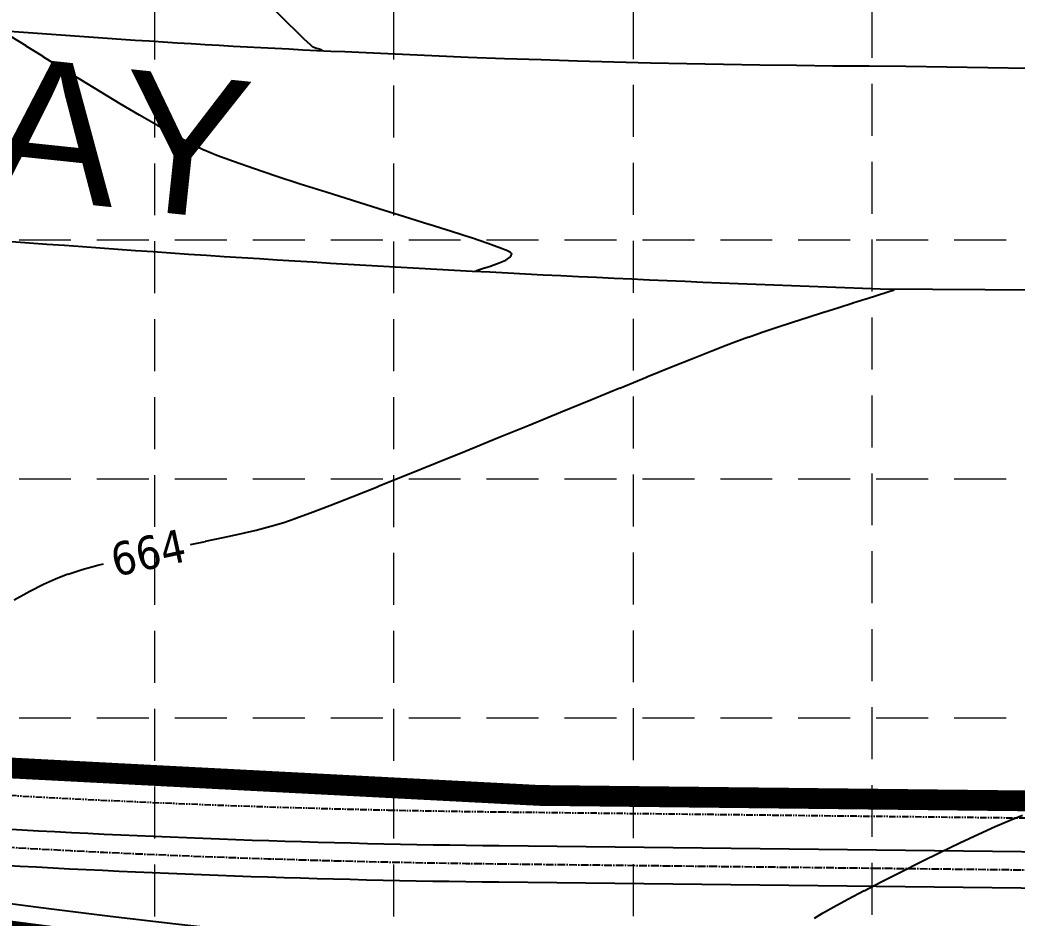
# Model space of a CAD drawing. Header units: inches. Extents: x 6967 to 7890, y 13663 to 15138.
# Drawn here: x 7576.7 to 7672.6, y 14289.2 to 14375.7 of the extents above; entities that cross this region are included whole.
import ezdxf
from ezdxf.enums import TextEntityAlignment as Align

# ---------------------------------------------------------------- set-up
doc = ezdxf.new("R2010")
doc.units = ezdxf.units.IN
doc.header["$MEASUREMENT"] = 0
for name, pattern in [('CENTER2', [1.125, 0.75, -0.125, 0.125, -0.125]), ('DASHED', [0.75, 0.5, -0.25]), ('HIDDEN', [0.375, 0.25, -0.125]), ('xGWI003pt$0$PHANTOM2', [1.25, 0.625, -0.125, 0.125, -0.125, 0.125, -0.125])]:
    doc.linetypes.add(name, pattern=pattern)
for name, color, linetype in [('EC', 35, 'Continuous'), ('GRID', 254, 'HIDDEN'), ('LIMITS OF DISTURBANCE', 1, 'HIDDEN'), ('SILT FENCE', 200, 'Continuous'), ('V-ROAD-BACK-P', 2, 'Continuous'), ('V-STRM-CNTR-E', 11, 'CENTER2'), ('V-STRM-UNDR-E', 15, 'Continuous'), ('xGWI003pt$0$C-ANNO-ROAD-E', 6, 'Continuous'), ('xGWI003pt$0$C-RWAY-DCTD-E', 6, 'xGWI003pt$0$PHANTOM2')]:
    doc.layers.add(name, color=color, linetype=linetype)
doc.styles.add('L80', font='TAHOMA.TTF', dxfattribs={"height": 3.2})
doc.styles.get("Standard").update_dxf_attribs({"font": 'ARIAL.TTF'})

msp = doc.modelspace()

# ---------------------------------------------------------------- linework, layer by layer
at = {"layer": 'EC', "color": 35, "extrusion": (-0.701265, -0.712901, 0), "elevation": -15579.543}
msp.add_lwpolyline([(-4661.248, 664), (-4662.761, 664)], dxfattribs=at)
at = {"layer": 'EC', "color": 35, "extrusion": (-0.697995, -0.716103, 0), "elevation": -15600.712}
msp.add_lwpolyline([(-4588.584, 664), (-4589.899, 664)], dxfattribs=at)
at = {"layer": 'EC', "color": 35}
for points, elevation in [([(7604.074, 14373.793), (7603.316, 14374.523)], 664), ([(7578.922, 14372.126), (7577.281, 14373.15)], 665), ([(7605.575, 14372.825), (7605.374, 14372.881)], 664), ([(7605.873, 14372.665), (7605.824, 14372.702)], 664), ([(7586.338, 14367.588), (7584.44, 14368.73)], 665), ([(7593.115, 14363.761), (7591.627, 14364.548)], 665), ([(7597.227, 14362.022), (7595.624, 14362.622)], 665), ([(7599.143, 14361.351), (7597.227, 14362.022)], 665), ([(7603.663, 14359.861), (7601.309, 14360.626)], 665), ([(7608.682, 14358.272), (7606.141, 14359.071)], 665), ([(7611.222, 14357.479), (7608.682, 14358.272)], 665), ([(7613.699, 14356.707), (7611.222, 14357.479)], 665), ([(7618.213, 14355.288), (7616.05, 14355.971)], 665), ([(7621.722, 14354.136), (7620.124, 14354.671)], 665), ([(7623.901, 14353.28), (7623.607, 14353.43)], 665), ([(7623.956, 14352.979), (7624.002, 14353.11)], 665), ([(7624.005, 14353.178), (7623.992, 14353.206)], 665), ([(7622.047, 14351.998), (7622.803, 14352.268)], 665), ([(7620.925, 14351.63), (7621.404, 14351.787)], 665), ([(7655.489, 14347.99), (7656.858, 14348.423)], 664), ([(7654.039, 14347.53), (7655.489, 14347.99)], 664), ([(7649.549, 14346.076), (7651.034, 14346.563)], 664), ([(7643.262, 14343.814), (7644.641, 14344.356)], 664), ([(7639.405, 14342.261), (7641.5, 14343.108)], 664), ([(7631.623, 14339.087), (7634.416, 14340.229)], 664), ([(7628.697, 14337.89), (7631.623, 14339.087)], 664), ([(7625.688, 14336.66), (7628.697, 14337.89)], 664), ([(7622.646, 14335.418), (7625.688, 14336.66)], 664), ([(7616.666, 14332.986), (7619.622, 14334.186)], 664), ([(7606.517, 14328.932), (7608.703, 14329.79)], 664), ([(7600.821, 14326.912), (7602.069, 14327.282)], 664), ([(7596.253, 14325.828), (7597.887, 14326.187)], 664), ([(7599.418, 14326.548), (7600.821, 14326.912)], 664), ([(7584.175, 14323.182), (7584.715, 14323.318)], 664), ([(7582.674, 14322.76), (7584.175, 14323.182)], 664), ([(7576.126, 14319.852), (7577.623, 14320.662)], 664), ([(7661.481, 14293.666), (7663.377, 14294.613)], 663), ([(7659.645, 14292.732), (7661.481, 14293.666)], 663), ([(7657.921, 14291.839), (7659.645, 14292.732)], 663), ([(7653.925, 14289.669), (7655.01, 14290.281)], 663)]:
    msp.add_lwpolyline(points, dxfattribs=dict(at, elevation=elevation))
at = {"layer": 'EC', "color": 35, "extrusion": (0.530345, 0.847782, 0), "elevation": 16203.87}
msp.add_lwpolyline([(1198.85, 665), (1200.586, 665)], dxfattribs=at)
at = {"layer": 'EC', "color": 35, "extrusion": (-0.685051, -0.728495, 0), "elevation": -15680.417}
msp.add_lwpolyline([(-4306.526, 664), (-4307.25, 664)], dxfattribs=at)
at = {"layer": 'EC', "color": 35, "extrusion": (0.655968, 0.754789, 0), "elevation": 15837.177}
msp.add_lwpolyline([(3688.224, 664), (3688.557, 664)], dxfattribs=at)
at = {"layer": 'EC', "color": 35, "extrusion": (-0.436412, -0.899747, 0), "elevation": -16250.983}
msp.add_lwpolyline([(570.15, 664), (569.855, 664)], dxfattribs=at)
at = {"layer": 'EC', "color": 35, "extrusion": (-0.26268, -0.964883, 0), "elevation": -15865.927}
msp.add_lwpolyline([(3562.833, 664), (3562.567, 664)], dxfattribs=at)
at = {"layer": 'EC', "color": 35, "extrusion": (-0.389951, -0.920836, 0), "elevation": -16200.81}
msp.add_lwpolyline([(1398.948, 664), (1398.786, 664)], dxfattribs=at)
at = {"layer": 'EC', "color": 35, "extrusion": (-0.516186, -0.856477, 0), "elevation": -16235.901}
msp.add_lwpolyline([(-904.769, 664), (-904.885, 664)], dxfattribs=at)
at = {"layer": 'EC', "color": 35, "extrusion": (-0.527515, -0.849546, 0), "elevation": -16207.774}
msp.add_lwpolyline([(-1140.784, 665), (-1142.864, 665)], dxfattribs=at)
at = {"layer": 'EC', "color": 35, "extrusion": (-0.524592, -0.851354, 0), "elevation": -16211.599}
msp.add_lwpolyline([(-1082.894, 665), (-1085.07, 665)], dxfattribs=at)
at = {"layer": 'EC', "color": 35, "extrusion": (-0.520606, -0.853797, 0), "elevation": -16216.484}
msp.add_lwpolyline([(-1004.877, 665), (-1007.098, 665)], dxfattribs=at)
at = {"layer": 'EC', "color": 35, "extrusion": (-0.508384, -0.861131, 0), "elevation": -16229.141}
msp.add_lwpolyline([(-769.261, 665), (-771.42, 665)], dxfattribs=at)
at = {"layer": 'EC', "color": 35, "extrusion": (-0.499061, -0.866567, 0), "elevation": -16236.498}
msp.add_lwpolyline([(-592.03, 665), (-594.08, 665)], dxfattribs=at)
at = {"layer": 'EC', "color": 35, "extrusion": (0.486165, 0.873867, 0), "elevation": 16243.488}
msp.add_lwpolyline([(349.477, 665), (351.369, 665)], dxfattribs=at)
at = {"layer": 'EC', "color": 35, "extrusion": (-0.438081, -0.898936, 0), "elevation": -16238.494}
msp.add_lwpolyline([(534.656, 665), (533.231, 665)], dxfattribs=at)
at = {"layer": 'EC', "color": 35, "extrusion": (-0.386679, -0.922214, 0), "elevation": -16182.485}
msp.add_lwpolyline([(1451.066, 665), (1449.736, 665)], dxfattribs=at)
at = {"layer": 'EC', "color": 35, "extrusion": (-0.317571, -0.948235, 0), "elevation": -16031.195}
msp.add_lwpolyline([(2647.311, 665), (2645.027, 665)], dxfattribs=at)
at = {"layer": 'EC', "color": 35, "extrusion": (-0.303601, -0.952799, 0), "elevation": -15990.544}
msp.add_lwpolyline([(2887.698, 665), (2885.096, 665)], dxfattribs=at)
at = {"layer": 'EC', "color": 35, "extrusion": (-0.298529, -0.9544, 0), "elevation": -15974.96}
msp.add_lwpolyline([(2983.082, 665), (2980.619, 665)], dxfattribs=at)
at = {"layer": 'EC', "color": 35, "extrusion": (-0.307093, -0.951679, 0), "elevation": -16001.134}
msp.add_lwpolyline([(2843.69, 665), (2841.681, 665)], dxfattribs=at)
at = {"layer": 'EC', "color": 35, "extrusion": (-0.337094, -0.941471, 0), "elevation": -16083.239}
msp.add_lwpolyline([(2338.237, 665), (2336.94, 665)], dxfattribs=at)
at = {"layer": 'EC', "color": 35, "extrusion": (-0.376111, -0.926575, 0), "elevation": -16166.846}
msp.add_lwpolyline([(1665.354, 665), (1664.638, 665)], dxfattribs=at)
at = {"layer": 'EC', "color": 35, "extrusion": (0.62629, 0.77959, 0), "elevation": 15964.449}
msp.add_lwpolyline([(3045.676, 665), (3045.794, 665)], dxfattribs=at)
at = {"layer": 'EC', "color": 35, "extrusion": (0.99913, -0.041716, 0), "elevation": 7018.616}
msp.add_lwpolyline([(14658.656, 665), (14658.724, 665)], dxfattribs=at)
at = {"layer": 'EC', "color": 35, "extrusion": (-0.409428, 0.912342, 0), "elevation": 9973.19}
msp.add_lwpolyline([(-12830.83, 665), (-12831.521, 665)], dxfattribs=at)
at = {"layer": 'EC', "color": 35, "extrusion": (-0.552301, 0.833644, 0), "elevation": 7754.491}
msp.add_lwpolyline([(-14282.168, 665), (-14282.601, 665)], dxfattribs=at)
at = {"layer": 'EC', "color": 35, "extrusion": (0.760512, -0.649324, 0), "elevation": -3521.626}
msp.add_lwpolyline([(15865.78, 665), (15866.029, 665)], dxfattribs=at)
at = {"layer": 'EC', "color": 35, "extrusion": (0.334183, -0.942508, 0), "elevation": -10979.744}
msp.add_lwpolyline([(11978.377, 665), (11978.535, 665)], dxfattribs=at)
at = {"layer": 'EC', "color": 35, "extrusion": (-0.322925, 0.946425, 0), "elevation": 11121.751}
msp.add_lwpolyline([(-11846.802, 665), (-11847.128, 665)], dxfattribs=at)
at = {"layer": 'EC', "color": 35, "extrusion": (0.311714, -0.950176, 0), "elevation": -11261.02}
msp.add_lwpolyline([(11715.333, 665), (11716.01, 665)], dxfattribs=at)
at = {"layer": 'EC', "color": 35, "extrusion": (0.301779, -0.953378, 0), "elevation": -11368.79}
msp.add_lwpolyline([(11632.396, 664), (11633.355, 664)], dxfattribs=at)
at = {"layer": 'EC', "color": 35, "extrusion": (0.305747, -0.952113, 0), "elevation": -11320.235}
msp.add_lwpolyline([(11680.608, 664), (11681.336, 664)], dxfattribs=at)
at = {"layer": 'EC', "color": 35, "extrusion": (0.300317, -0.95384, 0), "elevation": -11386.612}
msp.add_lwpolyline([(11612.483, 664), (11613.796, 664)], dxfattribs=at)
at = {"layer": 'EC', "color": 35, "extrusion": (0.300389, -0.953817, 0), "elevation": -11385.727}
msp.add_lwpolyline([(11614.663, 664), (11615.818, 664)], dxfattribs=at)
at = {"layer": 'EC', "color": 35, "extrusion": (0.30487, -0.952394, 0), "elevation": -11331.019}
msp.add_lwpolyline([(11662.216, 664), (11663.787, 664)], dxfattribs=at)
at = {"layer": 'EC', "color": 35, "extrusion": (0.307889, -0.951422, 0), "elevation": -11293.974}
msp.add_lwpolyline([(11696.509, 664), (11698.094, 664)], dxfattribs=at)
at = {"layer": 'EC', "color": 35, "extrusion": (0.324356, -0.945935, 0), "elevation": -11089.284}
msp.add_lwpolyline([(11886.306, 664), (11887.715, 664)], dxfattribs=at)
at = {"layer": 'EC', "color": 35, "extrusion": (0.317186, -0.948363, 0), "elevation": -11178.96}
msp.add_lwpolyline([(11803.426, 664), (11804.929, 664)], dxfattribs=at)
at = {"layer": 'EC', "color": 35, "extrusion": (0.353997, -0.935247, 0), "elevation": -10709.331}
msp.add_lwpolyline([(12227.482, 664), (12228.494, 664)], dxfattribs=at)
at = {"layer": 'EC', "color": 35, "extrusion": (0.334404, -0.94243, 0), "elevation": -10962.169}
msp.add_lwpolyline([(12002.361, 664), (12003.639, 664)], dxfattribs=at)
at = {"layer": 'EC', "color": 35, "extrusion": (-0.371825, 0.928303, 0), "elevation": 10473.441}
msp.add_lwpolyline([(-12426.758, 664), (-12428.656, 664)], dxfattribs=at)
at = {"layer": 'EC', "color": 35, "extrusion": (0.376712, -0.92633, 0), "elevation": -10407.817}
msp.add_lwpolyline([(12476.948, 664), (12479.516, 664)], dxfattribs=at)
at = {"layer": 'EC', "color": 35, "extrusion": (-0.377779, 0.925896, 0), "elevation": 10393.432}
msp.add_lwpolyline([(-12486.114, 664), (-12488.933, 664)], dxfattribs=at)
at = {"layer": 'EC', "color": 35, "extrusion": (-0.377273, 0.926102, 0), "elevation": 10400.24}
msp.add_lwpolyline([(-12464.451, 664), (-12467.716, 664)], dxfattribs=at)
at = {"layer": 'EC', "color": 35, "extrusion": (0.374683, -0.927153, 0), "elevation": -10435.041}
msp.add_lwpolyline([(12429.074, 664), (12432.136, 664)], dxfattribs=at)
at = {"layer": 'EC', "color": 35, "extrusion": (0.372589, -0.927996, 0), "elevation": -10463.062}
msp.add_lwpolyline([(12402.616, 664), (12405.494, 664)], dxfattribs=at)
at = {"layer": 'EC', "color": 35, "extrusion": (0.369663, -0.929166, 0), "elevation": -10502.091}
msp.add_lwpolyline([(12366.945, 664), (12369.585, 664)], dxfattribs=at)
at = {"layer": 'EC', "color": 35, "extrusion": (0.348248, -0.937402, 0), "elevation": -10782.996}
msp.add_lwpolyline([(12116.792, 664), (12118.391, 664)], dxfattribs=at)
at = {"layer": 'EC', "color": 35, "extrusion": (0.359012, -0.933333, 0), "elevation": -10642.834}
msp.add_lwpolyline([(12241.67, 664), (12243.671, 664)], dxfattribs=at)
at = {"layer": 'EC', "color": 35, "extrusion": (0.326978, -0.945032, 0), "elevation": -11054.026}
msp.add_lwpolyline([(11868.908, 664), (11870.052, 664)], dxfattribs=at)
at = {"layer": 'EC', "color": 35, "extrusion": (0.229328, -0.973349, 0), "elevation": -12201.975}
msp.add_lwpolyline([(10680.792, 664), (10682.366, 664)], dxfattribs=at)
at = {"layer": 'EC', "color": 35, "extrusion": (0.201752, -0.979437, 0), "elevation": -12498.674}
msp.add_lwpolyline([(10327.084, 664), (10328.566, 664)], dxfattribs=at)
at = {"layer": 'EC', "color": 35, "extrusion": (0.205911, -0.978571, 0), "elevation": -12454.686}
msp.add_lwpolyline([(10381.567, 664), (10383.313, 664)], dxfattribs=at)
at = {"layer": 'EC', "color": 35, "extrusion": (0.356314, -0.934366, 0), "elevation": -10680.971}
msp.add_lwpolyline([(12185.672, 664), (12186.959, 664)], dxfattribs=at)
at = {"layer": 'EC', "color": 35, "extrusion": (-0.306395, 0.951904, 0), "elevation": 11310.604}
msp.add_lwpolyline([(-11604.971, 664), (-11606.405, 664)], dxfattribs=at)
at = {"layer": 'EC', "color": 35, "extrusion": (0.414896, -0.909869, 0), "elevation": -9886.064}
msp.add_lwpolyline([(12837.723, 664), (12838.982, 664)], dxfattribs=at)
at = {"layer": 'EC', "color": 35, "extrusion": (0.45156, -0.892241, 0), "elevation": -9355.732}
msp.add_lwpolyline([(13227.699, 664), (13229.198, 664)], dxfattribs=at)
at = {"layer": 'EC', "color": 35, "extrusion": (0.397895, -0.917431, 0), "elevation": -10065.369}
msp.add_lwpolyline([(12726.315, 663), (12727.882, 663)], dxfattribs=at)
at = {"layer": 'EC', "color": 35, "extrusion": (-0.372877, 0.927881, 0), "elevation": 10406.725}
msp.add_lwpolyline([(-12450.329, 663), (-12451.615, 663)], dxfattribs=at)
at = {"layer": 'EC', "color": 35, "extrusion": (0.413661, -0.910431, 0), "elevation": -9844.348}
msp.add_lwpolyline([(12896.253, 663), (12898.044, 663)], dxfattribs=at)
at = {"layer": 'EC', "color": 35, "extrusion": (0.433405, -0.901199, 0), "elevation": -9560.967}
msp.add_lwpolyline([(13103.709, 663), (13105.778, 663)], dxfattribs=at)
at = {"layer": 'EC', "color": 35, "extrusion": (-0.424805, 0.905285, 0), "elevation": 9685.313}
msp.add_lwpolyline([(-13014.155, 663), (-13016.114, 663)], dxfattribs=at)
at = {"layer": 'EC', "color": 35, "extrusion": (0.44057, -0.897718, 0), "elevation": -9456.285}
msp.add_lwpolyline([(13177.328, 663), (13179.452, 663)], dxfattribs=at)
at = {"layer": 'EC', "color": 35, "extrusion": (0.467361, -0.884066, 0), "elevation": -9055.921}
msp.add_lwpolyline([(13447.795, 663), (13449.562, 663)], dxfattribs=at)
at = {"layer": 'EC', "color": 35, "extrusion": (0.477155, -0.878819, 0), "elevation": -8905.941}
msp.add_lwpolyline([(13546.052, 663), (13547.587, 663)], dxfattribs=at)
at = {"layer": 'EC', "color": 35, "extrusion": (-0.518069, 0.855339, 0), "elevation": 8257.246}
msp.add_lwpolyline([(-13948.833, 663), (-13949.734, 663)], dxfattribs=at)
at = {"layer": 'GRID', "color": 252, "linetype": 'HIDDEN', "lineweight": 0, "ltscale": 20}
for p, q in [((7589.653, 13779.351), (7589.653, 15113.571)), ((7612.655, 13779.347), (7612.655, 15113.571)), ((7635.766, 13779.399), (7635.657, 15113.571)), ((7658.744, 13779.511), (7658.66, 15113.571)), ((6991.593, 14354.495), (7865.68, 14354.495)), ((6991.593, 14331.493), (7865.68, 14331.493)), ((6991.593, 14308.491), (7865.68, 14308.491))]:
    msp.add_line(p, q, dxfattribs=at)
at = {"layer": 'LIMITS OF DISTURBANCE', "linetype": 'DASHED', "ltscale": 25, "const_width": 2}
msp.add_lwpolyline([(7739.485, 14757.068), (7725.702, 14611.8), (7723.222, 14412.539), (7721.336, 14299.949), (7626.68, 14301.006), (7537.696, 14305.63)], dxfattribs=at)
at = {"layer": 'SILT FENCE', "linetype": 'Continuous', "ltscale": 25, "const_width": 4}
msp.add_lwpolyline([(7117.596, 14220.546), (7125.359, 14241.766), (7144.64, 14284.476), (7191.6, 14377.338), (7241.137, 14390.542), (7283.264, 14368.127), (7378.578, 14333.281, 0.080719), (7711.3, 14276.134), (7748.413, 14279.865, -0.375451), (7785.086, 14252.517), (7783.081, 14036.211)], format="xyb", dxfattribs=at)
at = {"layer": 'V-ROAD-BACK-P', "color": 7}
for points in [[(7609.297, 14372.549), (7612.804, 14372.386), (7616.311, 14372.234), (7619.819, 14372.092), (7623.327, 14371.961), (7626.836, 14371.84), (7630.345, 14371.73), (7633.854, 14371.631), (7637.364, 14371.542), (7640.874, 14371.464), (7644.384, 14371.396), (7647.894, 14371.339), (7651.405, 14371.292), (7654.915, 14371.256), (7658.426, 14371.231), (7661.936, 14371.216), (7661.936, 14371.216), (7701.401, 14370.553)], [(7659.477, 14349.778), (7699.873, 14349.512)], [(7572.527, 14291.03), (7578.931, 14290.201), (7585.371, 14289.398), (7591.694, 14288.647), (7597.75, 14287.974), (7603.386, 14287.406), (7607.32, 14287.053), (7611.099, 14286.751), (7614.753, 14286.493), (7618.308, 14286.274), (7625.24, 14285.929), (7632.12, 14285.671), (7650.577, 14285.111), (7656.927, 14284.936), (7662.855, 14284.832), (7686.103, 14284.625)]]:
    msp.add_lwpolyline(points, dxfattribs=at)
for centre, radius, start, end in [((7651.259, 15339.919), 968.279, 262.415773, 267.5162), ((7726.939, 16353.57), 2004.927, 264.946148, 268.07174)]:
    msp.add_arc(centre, radius, start, end, dxfattribs=at)
at = {"layer": 'V-STRM-CNTR-E', "color": 5}
msp.add_lwpolyline([(7100.213, 14355.422), (7286.424, 14353.286, 0.069019), (7572.032, 14296.223, 0.011978), (7622.781, 14294.424), (7793.155, 14292.47)], format="xyb", dxfattribs=at)
at = {"layer": 'V-STRM-UNDR-E', "color": 5}
for points in [[(7100.233, 14357.172), (7286.73, 14355.033, 0.069087), (7572.136, 14297.969, 0.011978), (7622.801, 14296.174), (7793.174, 14294.219)], [(7100.193, 14353.672), (7286.118, 14351.54, 0.068951), (7571.928, 14294.476, 0.011978), (7622.761, 14292.674), (7793.135, 14290.72)]]:
    msp.add_lwpolyline(points, format="xyb", dxfattribs=at)
at = {"layer": 'xGWI003pt$0$C-RWAY-DCTD-E', "color": 7}
msp.add_line((7622.838, 14299.424), (7721.232, 14298.295), dxfattribs=at)
msp.add_arc((7634.939, 15354.354), 1055, 250.760518, 269.342815, dxfattribs=at)

# ---------------------------------------------------------------- texts
at = {"layer": 'EC', "color": 35, "insert": (7585.159, 14325.178, 664), "char_height": 3.2, "width": 8.40081, "attachment_point": 1, "rotation": 12.34583, "style": 'L80'}
msp.add_mtext('\\fTahoma|b0|i0|c0|p34;\\W1.0000000000;\\T1.0000000000;\\o\\l664', dxfattribs=at)
at = {"layer": 'xGWI003pt$0$C-ANNO-ROAD-E', "color": 7}
msp.add_text('PLANO PARKWAY', height=13.4, rotation=354.00466, dxfattribs=at).set_placement((7517.276, 14364.803), align=Align.CENTER)

doc.saveas('drawing.dxf')
